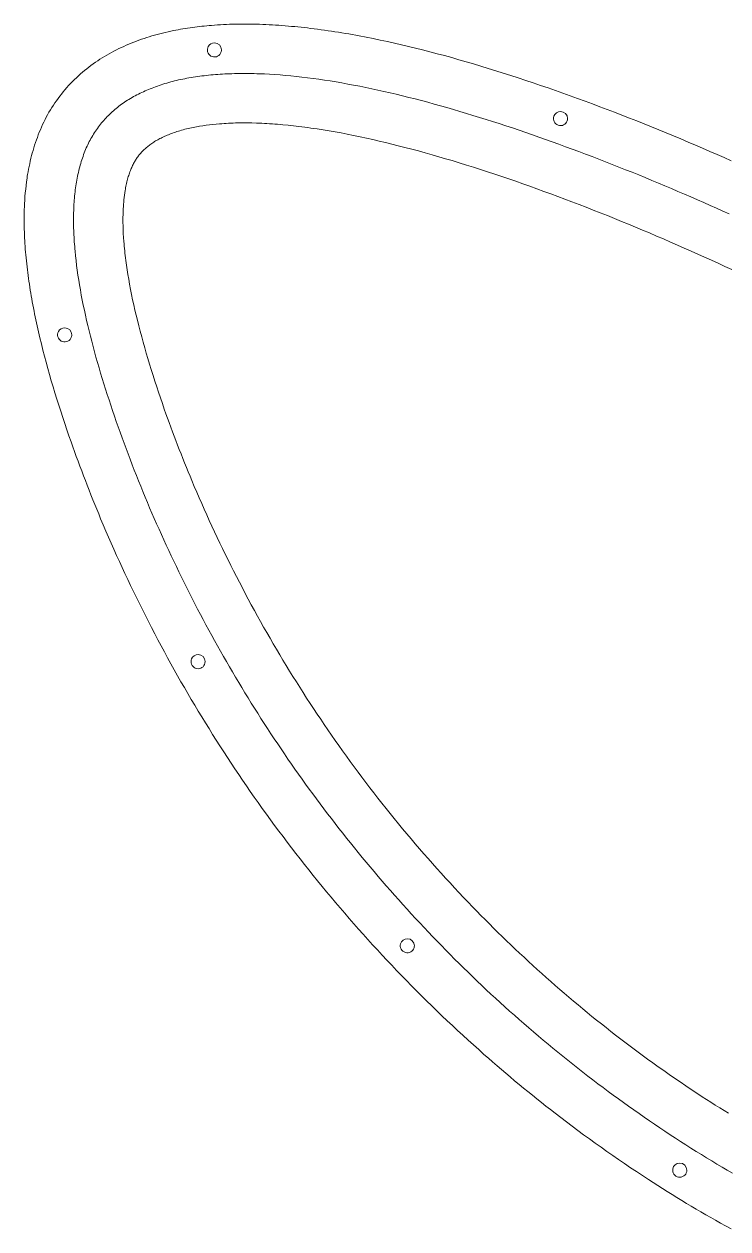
# Model space of a CAD drawing. Extents: x 860 to 1060, y 449 to 631.
# Drawn here: x 860.2 to 959.9, y 460 to 630.8 of the extents above; entities that cross this region are included whole.
import ezdxf

# ---------------------------------------------------------------- set-up
doc = ezdxf.new("R2010")
doc.units = 0
doc.header["$MEASUREMENT"] = 0
doc.layers.add('DXF_BACK_PICKGUARD', color=7, linetype='Continuous', lineweight=0)

msp = doc.modelspace()

# ---------------------------------------------------------------- linework, layer by layer
at = {"layer": 'DXF_BACK_PICKGUARD', "color": 16, "lineweight": 0}
for p, q in [((882.74, 630.08), (882.4, 630.02)), ((883.07, 630.13), (882.74, 630.08)), ((883.41, 630.18), (883.07, 630.13)), ((883.75, 630.23), (883.41, 630.18)), ((884.08, 630.28), (883.75, 630.23)), ((884.42, 630.33), (884.08, 630.28)), ((884.76, 630.37), (884.42, 630.33)), ((885.1, 630.41), (884.76, 630.37)), ((885.44, 630.45), (885.1, 630.41)), ((885.77, 630.48), (885.44, 630.45)), ((886.11, 630.52), (885.77, 630.48)), ((886.45, 630.55), (886.11, 630.52)), ((886.79, 630.57), (886.45, 630.55)), ((887.22, 630.61), (886.79, 630.57)), ((887.64, 630.64), (887.22, 630.61)), ((888.07, 630.66), (887.64, 630.64)), ((888.49, 630.68), (888.07, 630.66)), ((888.92, 630.7), (888.49, 630.68)), ((889.34, 630.72), (888.92, 630.7)), ((889.77, 630.73), (889.34, 630.72)), ((890.19, 630.74), (889.77, 630.73)), ((890.62, 630.75), (890.19, 630.74)), ((891.05, 630.75), (890.62, 630.75)), ((891.47, 630.75), (891.05, 630.75)), ((891.9, 630.75), (891.47, 630.75)), ((892.32, 630.75), (891.9, 630.75)), ((892.75, 630.74), (892.32, 630.75)), ((893.17, 630.73), (892.75, 630.74)), ((893.6, 630.72), (893.17, 630.73)), ((894.05, 630.7), (893.6, 630.72)), ((894.51, 630.68), (894.05, 630.7)), ((894.96, 630.66), (894.51, 630.68)), ((895.41, 630.63), (894.96, 630.66)), ((895.87, 630.61), (895.41, 630.63)), ((896.32, 630.58), (895.87, 630.61)), ((896.77, 630.55), (896.32, 630.58)), ((897.22, 630.51), (896.77, 630.55)), ((897.68, 630.47), (897.22, 630.51)), ((898.13, 630.43), (897.68, 630.47)), ((898.58, 630.39), (898.13, 630.43)), ((899.03, 630.35), (898.58, 630.39)), ((899.48, 630.3), (899.03, 630.35)), ((899.93, 630.25), (899.48, 630.3)), ((900.38, 630.2), (899.93, 630.25)), ((900.83, 630.15), (900.38, 630.2)), ((901.33, 630.09), (900.83, 630.15)), ((901.82, 630.02), (901.33, 630.09)), ((902.31, 629.96), (901.82, 630.02)), ((876.15, 628.34), (875.79, 628.2)), ((876.51, 628.47), (876.15, 628.34)), ((876.88, 628.6), (876.51, 628.47)), ((877.24, 628.72), (876.88, 628.6)), ((877.61, 628.84), (877.24, 628.72)), ((877.98, 628.96), (877.61, 628.84)), ((878.35, 629.07), (877.98, 628.96)), ((878.72, 629.18), (878.35, 629.07)), ((879.1, 629.28), (878.72, 629.18)), ((879.48, 629.38), (879.1, 629.28)), ((879.86, 629.48), (879.48, 629.38)), ((880.25, 629.57), (879.86, 629.48)), ((880.63, 629.66), (880.25, 629.57)), ((881.01, 629.75), (880.63, 629.66)), ((881.4, 629.83), (881.01, 629.75)), ((881.73, 629.89), (881.4, 629.83)), ((882.06, 629.96), (881.73, 629.89)), ((882.4, 630.02), (882.06, 629.96)), ((902.81, 629.89), (902.31, 629.96)), ((903.3, 629.82), (902.81, 629.89)), ((903.79, 629.75), (903.3, 629.82)), ((904.28, 629.67), (903.79, 629.75)), ((904.77, 629.59), (904.28, 629.67)), ((905.26, 629.51), (904.77, 629.59)), ((905.76, 629.43), (905.26, 629.51)), ((906.25, 629.35), (905.76, 629.43)), ((906.74, 629.26), (906.25, 629.35)), ((907.23, 629.17), (906.74, 629.26)), ((907.71, 629.08), (907.23, 629.17)), ((908.69, 628.9), (907.71, 629.08)), ((909.7, 628.7), (908.69, 628.9)), ((910.7, 628.49), (909.7, 628.7)), ((911.7, 628.28), (910.7, 628.49)), ((872.64, 626.75), (872.31, 626.56)), ((872.98, 626.93), (872.64, 626.75)), ((873.33, 627.1), (872.98, 626.93)), ((873.67, 627.27), (873.33, 627.1)), ((874.02, 627.44), (873.67, 627.27)), ((874.37, 627.6), (874.02, 627.44)), ((874.72, 627.76), (874.37, 627.6)), ((875.08, 627.91), (874.72, 627.76)), ((875.43, 628.06), (875.08, 627.91)), ((875.79, 628.2), (875.43, 628.06)), ((912.7, 628.05), (911.7, 628.28)), ((913.7, 627.82), (912.7, 628.05)), ((914.7, 627.59), (913.7, 627.82)), ((915.69, 627.35), (914.7, 627.59)), ((916.69, 627.1), (915.69, 627.35)), ((917.72, 626.83), (916.69, 627.1)), ((918.76, 626.56), (917.72, 626.83)), ((870.03, 625.12), (869.72, 624.89)), ((870.35, 625.34), (870.03, 625.12)), ((870.67, 625.55), (870.35, 625.34)), ((870.99, 625.77), (870.67, 625.55)), ((871.31, 625.97), (870.99, 625.77)), ((871.64, 626.17), (871.31, 625.97)), ((871.97, 626.37), (871.64, 626.17)), ((872.31, 626.56), (871.97, 626.37)), ((919.79, 626.28), (918.76, 626.56)), ((920.82, 626), (919.79, 626.28)), ((921.85, 625.71), (920.82, 626)), ((922.88, 625.41), (921.85, 625.71)), ((923.91, 625.11), (922.88, 625.41)), ((924.93, 624.8), (923.91, 625.11)), ((867.93, 623.42), (867.65, 623.15)), ((868.22, 623.68), (867.93, 623.42)), ((868.51, 623.93), (868.22, 623.68)), ((868.81, 624.18), (868.51, 623.93)), ((869.11, 624.42), (868.81, 624.18)), ((869.41, 624.66), (869.11, 624.42)), ((869.72, 624.89), (869.41, 624.66)), ((884.21, 623.22), (883.9, 623.17)), ((884.51, 623.27), (884.21, 623.22)), ((884.82, 623.32), (884.51, 623.27)), ((885.13, 623.36), (884.82, 623.32)), ((885.44, 623.4), (885.13, 623.36)), ((885.75, 623.44), (885.44, 623.4)), ((886.07, 623.47), (885.75, 623.44)), ((886.38, 623.51), (886.07, 623.47)), ((886.71, 623.54), (886.38, 623.51)), ((887.03, 623.57), (886.71, 623.54)), ((887.35, 623.6), (887.03, 623.57)), ((887.68, 623.62), (887.35, 623.6)), ((888.01, 623.64), (887.68, 623.62)), ((888.34, 623.66), (888.01, 623.64)), ((888.67, 623.68), (888.34, 623.66)), ((889.01, 623.7), (888.67, 623.68)), ((889.35, 623.71), (889.01, 623.7)), ((889.69, 623.72), (889.35, 623.71)), ((890.03, 623.73), (889.69, 623.72)), ((890.37, 623.74), (890.03, 623.73)), ((890.72, 623.75), (890.37, 623.74)), ((891.06, 623.75), (890.72, 623.75)), ((891.41, 623.75), (891.06, 623.75)), ((891.77, 623.75), (891.41, 623.75)), ((892.12, 623.75), (891.77, 623.75)), ((892.48, 623.74), (892.12, 623.75)), ((892.83, 623.73), (892.48, 623.74)), ((893.19, 623.72), (892.83, 623.73)), ((893.56, 623.71), (893.19, 623.72)), ((893.92, 623.7), (893.56, 623.71)), ((894.29, 623.68), (893.92, 623.7)), ((895.02, 623.65), (894.29, 623.68)), ((895.77, 623.6), (895.02, 623.65)), ((896.52, 623.54), (895.77, 623.6)), ((897.28, 623.48), (896.52, 623.54)), ((898.05, 623.41), (897.28, 623.48)), ((898.82, 623.33), (898.05, 623.41)), ((899.6, 623.24), (898.82, 623.33)), ((900.39, 623.15), (899.6, 623.24)), ((926, 624.48), (924.93, 624.8)), ((927.06, 624.15), (926, 624.48)), ((928.12, 623.82), (927.06, 624.15)), ((929.18, 623.48), (928.12, 623.82)), ((930.24, 623.13), (929.18, 623.48)), ((866.29, 621.75), (866.03, 621.45)), ((866.55, 622.04), (866.29, 621.75)), ((866.82, 622.32), (866.55, 622.04)), ((867.09, 622.61), (866.82, 622.32)), ((867.37, 622.88), (867.09, 622.61)), ((867.65, 623.15), (867.37, 622.88)), ((877.87, 621.49), (877.62, 621.39)), ((878.11, 621.59), (877.87, 621.49)), ((878.37, 621.69), (878.11, 621.59)), ((878.62, 621.79), (878.37, 621.69)), ((878.87, 621.88), (878.62, 621.79)), ((879.13, 621.97), (878.87, 621.88)), ((879.39, 622.06), (879.13, 621.97)), ((879.66, 622.15), (879.39, 622.06)), ((879.92, 622.23), (879.66, 622.15)), ((880.19, 622.32), (879.92, 622.23)), ((880.46, 622.4), (880.19, 622.32)), ((880.74, 622.47), (880.46, 622.4)), ((881.01, 622.55), (880.74, 622.47)), ((881.29, 622.62), (881.01, 622.55)), ((881.57, 622.69), (881.29, 622.62)), ((881.85, 622.76), (881.57, 622.69)), ((882.14, 622.83), (881.85, 622.76)), ((882.43, 622.89), (882.14, 622.83)), ((882.72, 622.95), (882.43, 622.89)), ((883.01, 623.01), (882.72, 622.95)), ((883.31, 623.07), (883.01, 623.01)), ((883.6, 623.12), (883.31, 623.07)), ((883.9, 623.17), (883.6, 623.12)), ((901.18, 623.05), (900.39, 623.15)), ((901.99, 622.94), (901.18, 623.05)), ((902.79, 622.82), (901.99, 622.94)), ((903.61, 622.69), (902.79, 622.82)), ((904.43, 622.56), (903.61, 622.69)), ((905.26, 622.41), (904.43, 622.56)), ((906.09, 622.26), (905.26, 622.41)), ((906.93, 622.11), (906.09, 622.26)), ((907.78, 621.94), (906.93, 622.11)), ((908.63, 621.77), (907.78, 621.94)), ((909.49, 621.59), (908.63, 621.77)), ((910.35, 621.4), (909.49, 621.59)), ((931.3, 622.78), (930.24, 623.13)), ((932.35, 622.43), (931.3, 622.78)), ((933.41, 622.07), (932.35, 622.43)), ((934.46, 621.71), (933.41, 622.07)), ((935.51, 621.34), (934.46, 621.71)), ((864.83, 619.9), (864.61, 619.58)), ((865.06, 620.22), (864.83, 619.9)), ((865.29, 620.53), (865.06, 620.22)), ((865.53, 620.84), (865.29, 620.53)), ((865.78, 621.15), (865.53, 620.84)), ((866.03, 621.45), (865.78, 621.15)), ((874.67, 619.81), (874.47, 619.67)), ((874.88, 619.95), (874.67, 619.81)), ((875.1, 620.08), (874.88, 619.95)), ((875.31, 620.21), (875.1, 620.08)), ((875.53, 620.34), (875.31, 620.21)), ((875.75, 620.47), (875.53, 620.34)), ((875.98, 620.59), (875.75, 620.47)), ((876.2, 620.71), (875.98, 620.59)), ((876.43, 620.83), (876.2, 620.71)), ((876.67, 620.95), (876.43, 620.83)), ((876.9, 621.06), (876.67, 620.95)), ((877.14, 621.17), (876.9, 621.06)), ((877.38, 621.28), (877.14, 621.17)), ((877.62, 621.39), (877.38, 621.28)), ((911.22, 621.21), (910.35, 621.4)), ((912.09, 621.01), (911.22, 621.21)), ((912.97, 620.8), (912.09, 621.01)), ((913.85, 620.59), (912.97, 620.8)), ((914.74, 620.37), (913.85, 620.59)), ((915.63, 620.14), (914.74, 620.37)), ((916.53, 619.91), (915.63, 620.14)), ((917.43, 619.67), (916.53, 619.91)), ((936.56, 620.97), (935.51, 621.34)), ((937.61, 620.59), (936.56, 620.97)), ((938.65, 620.21), (937.61, 620.59)), ((939.7, 619.83), (938.65, 620.21)), ((940.74, 619.44), (939.7, 619.83)), ((863.77, 618.25), (863.58, 617.91)), ((863.97, 618.59), (863.77, 618.25)), ((864.18, 618.92), (863.97, 618.59)), ((864.39, 619.25), (864.18, 618.92)), ((864.61, 619.58), (864.39, 619.25)), ((872.55, 618.15), (872.37, 617.98)), ((872.72, 618.31), (872.55, 618.15)), ((872.91, 618.48), (872.72, 618.31)), ((873.09, 618.63), (872.91, 618.48)), ((873.28, 618.79), (873.09, 618.63)), ((873.47, 618.94), (873.28, 618.79)), ((873.66, 619.1), (873.47, 618.94)), ((873.86, 619.24), (873.66, 619.1)), ((874.06, 619.39), (873.86, 619.24)), ((874.26, 619.53), (874.06, 619.39)), ((874.47, 619.67), (874.26, 619.53)), ((918.33, 619.42), (917.43, 619.67)), ((919.24, 619.17), (918.33, 619.42)), ((920.15, 618.91), (919.24, 619.17)), ((921.07, 618.65), (920.15, 618.91)), ((921.99, 618.38), (921.07, 618.65)), ((922.91, 618.1), (921.99, 618.38)), ((923.83, 617.82), (922.91, 618.1)), ((941.78, 619.05), (940.74, 619.44)), ((942.83, 618.66), (941.78, 619.05)), ((943.88, 618.25), (942.83, 618.66)), ((944.93, 617.85), (943.88, 618.25)), ((862.87, 616.51), (862.71, 616.15)), ((863.04, 616.86), (862.87, 616.51)), ((863.21, 617.21), (863.04, 616.86)), ((863.39, 617.56), (863.21, 617.21)), ((863.58, 617.91), (863.39, 617.56)), ((870.92, 616.37), (870.77, 616.18)), ((871.07, 616.56), (870.92, 616.37)), ((871.22, 616.75), (871.07, 616.56)), ((871.38, 616.93), (871.22, 616.75)), ((871.53, 617.11), (871.38, 616.93)), ((871.69, 617.29), (871.53, 617.11)), ((871.86, 617.47), (871.69, 617.29)), ((872.03, 617.64), (871.86, 617.47)), ((872.2, 617.81), (872.03, 617.64)), ((872.37, 617.98), (872.2, 617.81)), ((886.04, 616.42), (885.58, 616.35)), ((886.51, 616.48), (886.04, 616.42)), ((886.98, 616.53), (886.51, 616.48)), ((887.44, 616.58), (886.98, 616.53)), ((887.91, 616.62), (887.44, 616.58)), ((888.24, 616.64), (887.91, 616.62)), ((888.57, 616.66), (888.24, 616.64)), ((888.89, 616.68), (888.57, 616.66)), ((889.22, 616.7), (888.89, 616.68)), ((889.55, 616.71), (889.22, 616.7)), ((889.87, 616.73), (889.55, 616.71)), ((890.2, 616.74), (889.87, 616.73)), ((890.53, 616.74), (890.2, 616.74)), ((890.86, 616.75), (890.53, 616.74)), ((891.18, 616.75), (890.86, 616.75)), ((891.51, 616.75), (891.18, 616.75)), ((891.84, 616.75), (891.51, 616.75)), ((892.17, 616.75), (891.84, 616.75)), ((892.49, 616.74), (892.17, 616.75)), ((893.15, 616.72), (892.49, 616.74)), ((893.53, 616.71), (893.15, 616.72)), ((893.9, 616.69), (893.53, 616.71)), ((894.28, 616.68), (893.9, 616.69)), ((894.65, 616.65), (894.28, 616.68)), ((895.03, 616.63), (894.65, 616.65)), ((895.41, 616.61), (895.03, 616.63)), ((895.78, 616.58), (895.41, 616.61)), ((896.16, 616.55), (895.78, 616.58)), ((896.53, 616.52), (896.16, 616.55)), ((896.91, 616.49), (896.53, 616.52)), ((897.66, 616.41), (896.91, 616.49)), ((898.41, 616.33), (897.66, 616.41)), ((924.76, 617.53), (923.83, 617.82)), ((925.69, 617.24), (924.76, 617.53)), ((926.62, 616.95), (925.69, 617.24)), ((927.55, 616.65), (926.62, 616.95)), ((928.48, 616.34), (927.55, 616.65)), ((945.98, 617.44), (944.93, 617.85)), ((947.02, 617.03), (945.98, 617.44)), ((948.06, 616.61), (947.02, 617.03)), ((949.11, 616.19), (948.06, 616.61)), ((862.12, 614.7), (861.98, 614.34)), ((862.25, 615.07), (862.12, 614.7)), ((862.4, 615.43), (862.25, 615.07)), ((862.55, 615.79), (862.4, 615.43)), ((862.71, 616.15), (862.55, 615.79)), ((869.84, 614.75), (869.72, 614.54)), ((869.96, 614.96), (869.84, 614.75)), ((870.09, 615.17), (869.96, 614.96)), ((870.22, 615.38), (870.09, 615.17)), ((870.35, 615.58), (870.22, 615.38)), ((870.49, 615.78), (870.35, 615.58)), ((870.63, 615.98), (870.49, 615.78)), ((870.77, 616.18), (870.63, 615.98)), ((879.82, 614.7), (879.65, 614.61)), ((879.99, 614.78), (879.82, 614.7)), ((880.16, 614.86), (879.99, 614.78)), ((880.33, 614.93), (880.16, 614.86)), ((880.51, 615.01), (880.33, 614.93)), ((880.68, 615.08), (880.51, 615.01)), ((880.88, 615.16), (880.68, 615.08)), ((881.08, 615.24), (880.88, 615.16)), ((881.28, 615.31), (881.08, 615.24)), ((881.49, 615.38), (881.28, 615.31)), ((881.69, 615.45), (881.49, 615.38)), ((881.9, 615.52), (881.69, 615.45)), ((882.1, 615.58), (881.9, 615.52)), ((882.31, 615.64), (882.1, 615.58)), ((882.54, 615.71), (882.31, 615.64)), ((882.77, 615.77), (882.54, 615.71)), ((883.01, 615.84), (882.77, 615.77)), ((883.24, 615.89), (883.01, 615.84)), ((883.48, 615.95), (883.24, 615.89)), ((883.71, 616.01), (883.48, 615.95)), ((883.95, 616.06), (883.71, 616.01)), ((884.19, 616.11), (883.95, 616.06)), ((884.42, 616.15), (884.19, 616.11)), ((884.65, 616.2), (884.42, 616.15)), ((884.88, 616.24), (884.65, 616.2)), ((885.11, 616.28), (884.88, 616.24)), ((885.58, 616.35), (885.11, 616.28)), ((899.16, 616.25), (898.41, 616.33)), ((899.59, 616.19), (899.16, 616.25)), ((900.02, 616.14), (899.59, 616.19)), ((900.45, 616.08), (900.02, 616.14)), ((900.88, 616.02), (900.45, 616.08)), ((901.31, 615.96), (900.88, 616.02)), ((901.74, 615.9), (901.31, 615.96)), ((902.6, 615.76), (901.74, 615.9)), ((903.45, 615.62), (902.6, 615.76)), ((904.31, 615.47), (903.45, 615.62)), ((905.16, 615.32), (904.31, 615.47)), ((906.02, 615.15), (905.16, 615.32)), ((906.92, 614.97), (906.02, 615.15)), ((907.83, 614.79), (906.92, 614.97)), ((908.74, 614.59), (907.83, 614.79)), ((929.42, 616.03), (928.48, 616.34)), ((930.36, 615.71), (929.42, 616.03)), ((931.3, 615.39), (930.36, 615.71)), ((932.24, 615.07), (931.3, 615.39)), ((933.18, 614.74), (932.24, 615.07)), ((934.12, 614.41), (933.18, 614.74)), ((950.15, 615.77), (949.11, 616.19)), ((951.19, 615.34), (950.15, 615.77)), ((952.22, 614.91), (951.19, 615.34)), ((953.26, 614.48), (952.22, 614.91)), ((861.62, 613.23), (861.51, 612.85)), ((861.74, 613.6), (861.62, 613.23)), ((861.86, 613.97), (861.74, 613.6)), ((861.98, 614.34), (861.86, 613.97)), ((868.95, 612.97), (868.86, 612.73)), ((869.05, 613.2), (868.95, 612.97)), ((869.16, 613.43), (869.05, 613.2)), ((869.26, 613.66), (869.16, 613.43)), ((869.37, 613.88), (869.26, 613.66)), ((869.48, 614.1), (869.37, 613.88)), ((869.6, 614.32), (869.48, 614.1)), ((869.72, 614.54), (869.6, 614.32)), ((877.27, 612.98), (877.17, 612.89)), ((877.38, 613.08), (877.27, 612.98)), ((877.49, 613.18), (877.38, 613.08)), ((877.6, 613.28), (877.49, 613.18)), ((877.71, 613.37), (877.6, 613.28)), ((877.83, 613.47), (877.71, 613.37)), ((877.95, 613.56), (877.83, 613.47)), ((878.06, 613.65), (877.95, 613.56)), ((878.18, 613.74), (878.06, 613.65)), ((878.32, 613.83), (878.18, 613.74)), ((878.46, 613.92), (878.32, 613.83)), ((878.6, 614.01), (878.46, 613.92)), ((878.74, 614.1), (878.6, 614.01)), ((878.88, 614.19), (878.74, 614.1)), ((879.02, 614.27), (878.88, 614.19)), ((879.17, 614.36), (879.02, 614.27)), ((879.31, 614.44), (879.17, 614.36)), ((879.48, 614.53), (879.31, 614.44)), ((879.65, 614.61), (879.48, 614.53)), ((909.64, 614.39), (908.74, 614.59)), ((910.54, 614.18), (909.64, 614.39)), ((911.44, 613.97), (910.54, 614.18)), ((912.34, 613.75), (911.44, 613.97)), ((913.24, 613.52), (912.34, 613.75)), ((914.2, 613.28), (913.24, 613.52)), ((915.16, 613.02), (914.2, 613.28)), ((916.12, 612.77), (915.16, 613.02)), ((935.07, 614.07), (934.12, 614.41)), ((936.01, 613.73), (935.07, 614.07)), ((936.95, 613.38), (936.01, 613.73)), ((937.9, 613.03), (936.95, 613.38)), ((938.84, 612.68), (937.9, 613.03)), ((954.3, 614.04), (953.26, 614.48)), ((955.33, 613.61), (954.3, 614.04)), ((956.36, 613.16), (955.33, 613.61)), ((957.39, 612.72), (956.36, 613.16)), ((861.12, 611.35), (861.04, 610.97)), ((861.21, 611.73), (861.12, 611.35)), ((861.31, 612.11), (861.21, 611.73)), ((861.4, 612.48), (861.31, 612.11)), ((861.51, 612.85), (861.4, 612.48)), ((868.34, 611.27), (868.27, 611.02)), ((868.42, 611.52), (868.34, 611.27)), ((868.5, 611.77), (868.42, 611.52)), ((868.59, 612.01), (868.5, 611.77)), ((868.67, 612.25), (868.59, 612.01)), ((868.76, 612.49), (868.67, 612.25)), ((868.86, 612.73), (868.76, 612.49)), ((875.9, 611.25), (875.82, 611.12)), ((875.97, 611.37), (875.9, 611.25)), ((876.04, 611.49), (875.97, 611.37)), ((876.12, 611.61), (876.04, 611.49)), ((876.19, 611.72), (876.12, 611.61)), ((876.27, 611.84), (876.19, 611.72)), ((876.35, 611.95), (876.27, 611.84)), ((876.43, 612.06), (876.35, 611.95)), ((876.52, 612.17), (876.43, 612.06)), ((876.6, 612.27), (876.52, 612.17)), ((876.69, 612.38), (876.6, 612.27)), ((876.78, 612.48), (876.69, 612.38)), ((876.88, 612.59), (876.78, 612.48)), ((876.97, 612.69), (876.88, 612.59)), ((877.07, 612.79), (876.97, 612.69)), ((877.17, 612.89), (877.07, 612.79)), ((917.07, 612.5), (916.12, 612.77)), ((918.03, 612.23), (917.07, 612.5)), ((918.98, 611.96), (918.03, 612.23)), ((919.93, 611.68), (918.98, 611.96)), ((920.88, 611.4), (919.93, 611.68)), ((921.89, 611.09), (920.88, 611.4)), ((939.79, 612.33), (938.84, 612.68)), ((940.73, 611.97), (939.79, 612.33)), ((941.67, 611.6), (940.73, 611.97)), ((942.61, 611.24), (941.67, 611.6)), ((958.42, 612.27), (957.39, 612.72)), ((959.42, 611.83), (958.42, 612.27)), ((960.42, 611.39), (959.42, 611.83)), ((860.81, 609.83), (860.75, 609.45)), ((860.88, 610.21), (860.81, 609.83)), ((860.96, 610.59), (860.88, 610.21)), ((861.04, 610.97), (860.96, 610.59)), ((867.93, 609.72), (867.87, 609.46)), ((867.99, 609.99), (867.93, 609.72)), ((868.06, 610.25), (867.99, 609.99)), ((868.12, 610.51), (868.06, 610.25)), ((868.19, 610.76), (868.12, 610.51)), ((868.27, 611.02), (868.19, 610.76)), ((875.18, 609.65), (875.12, 609.48)), ((875.24, 609.82), (875.18, 609.65)), ((875.3, 609.99), (875.24, 609.82)), ((875.37, 610.15), (875.3, 609.99)), ((875.43, 610.3), (875.37, 610.15)), ((875.49, 610.44), (875.43, 610.3)), ((875.55, 610.57), (875.49, 610.44)), ((875.61, 610.71), (875.55, 610.57)), ((875.68, 610.85), (875.61, 610.71)), ((875.75, 610.99), (875.68, 610.85)), ((875.82, 611.12), (875.75, 610.99)), ((922.9, 610.78), (921.89, 611.09)), ((923.9, 610.46), (922.9, 610.78)), ((924.91, 610.14), (923.9, 610.46)), ((925.91, 609.82), (924.91, 610.14)), ((926.91, 609.48), (925.91, 609.82)), ((943.55, 610.87), (942.61, 611.24)), ((944.49, 610.5), (943.55, 610.87)), ((945.43, 610.12), (944.49, 610.5)), ((946.37, 609.75), (945.43, 610.12)), ((947.31, 609.37), (946.37, 609.75)), ((860.52, 607.89), (860.47, 607.37)), ((860.59, 608.41), (860.52, 607.89)), ((860.66, 608.93), (860.59, 608.41)), ((860.7, 609.19), (860.66, 608.93)), ((860.75, 609.45), (860.7, 609.19)), ((867.62, 608.1), (867.58, 607.82)), ((867.66, 608.37), (867.62, 608.1)), ((867.71, 608.65), (867.66, 608.37)), ((867.76, 608.92), (867.71, 608.65)), ((867.82, 609.19), (867.76, 608.92)), ((867.87, 609.46), (867.82, 609.19)), ((874.71, 607.98), (874.67, 607.78)), ((874.76, 608.18), (874.71, 607.98)), ((874.81, 608.39), (874.76, 608.18)), ((874.86, 608.59), (874.81, 608.39)), ((874.91, 608.79), (874.86, 608.59)), ((874.96, 608.97), (874.91, 608.79)), ((875.01, 609.14), (874.96, 608.97)), ((875.06, 609.31), (875.01, 609.14)), ((875.12, 609.48), (875.06, 609.31)), ((927.91, 609.15), (926.91, 609.48)), ((928.91, 608.81), (927.91, 609.15)), ((929.91, 608.47), (928.91, 608.81)), ((930.9, 608.12), (929.91, 608.47)), ((931.9, 607.77), (930.9, 608.12)), ((948.24, 608.99), (947.31, 609.37)), ((949.17, 608.6), (948.24, 608.99)), ((950.1, 608.21), (949.17, 608.6)), ((951.03, 607.83), (950.1, 608.21)), ((951.95, 607.44), (951.03, 607.83)), ((860.37, 606.32), (860.33, 605.8)), ((860.41, 606.85), (860.37, 606.32)), ((860.47, 607.37), (860.41, 606.85)), ((867.4, 606.39), (867.38, 606.1)), ((867.43, 606.68), (867.4, 606.39)), ((867.46, 606.97), (867.43, 606.68)), ((867.5, 607.25), (867.46, 606.97)), ((867.54, 607.54), (867.5, 607.25)), ((867.58, 607.82), (867.54, 607.54)), ((874.42, 606.19), (874.39, 605.86)), ((874.46, 606.51), (874.42, 606.19)), ((874.51, 606.84), (874.46, 606.51)), ((874.56, 607.16), (874.51, 606.84)), ((874.59, 607.37), (874.56, 607.16)), ((874.63, 607.57), (874.59, 607.37)), ((874.67, 607.78), (874.63, 607.57)), ((932.89, 607.41), (931.9, 607.77)), ((933.88, 607.05), (932.89, 607.41)), ((934.87, 606.69), (933.88, 607.05)), ((935.86, 606.32), (934.87, 606.69)), ((936.84, 605.95), (935.86, 606.32)), ((952.87, 607.04), (951.95, 607.44)), ((953.79, 606.65), (952.87, 607.04)), ((954.71, 606.25), (953.79, 606.65)), ((955.62, 605.86), (954.71, 606.25)), ((860.27, 604.47), (860.26, 604.07)), ((860.28, 604.87), (860.27, 604.47)), ((860.3, 605.27), (860.28, 604.87)), ((860.33, 605.8), (860.3, 605.27)), ((867.28, 604.62), (867.27, 604.32)), ((867.3, 604.92), (867.28, 604.62)), ((867.31, 605.22), (867.3, 604.92)), ((867.33, 605.51), (867.31, 605.22)), ((867.35, 605.81), (867.33, 605.51)), ((867.38, 606.1), (867.35, 605.81)), ((874.29, 604.56), (874.28, 604.27)), ((874.31, 604.89), (874.29, 604.56)), ((874.33, 605.21), (874.31, 604.89)), ((874.36, 605.54), (874.33, 605.21)), ((874.39, 605.86), (874.36, 605.54)), ((937.85, 605.57), (936.84, 605.95)), ((938.86, 605.19), (937.85, 605.57)), ((939.86, 604.8), (938.86, 605.19)), ((940.87, 604.4), (939.86, 604.8)), ((956.53, 605.46), (955.62, 605.86)), ((957.43, 605.06), (956.53, 605.46)), ((958.33, 604.65), (957.43, 605.06)), ((959.23, 604.25), (958.33, 604.65)), ((860.26, 604.07), (860.25, 603.67)), ((860.25, 603.67), (860.25, 603.27)), ((860.25, 603.27), (860.25, 602.87)), ((860.25, 602.87), (860.25, 602.47)), ((867.26, 604.01), (867.25, 603.7)), ((867.25, 603.7), (867.25, 603.4)), ((867.25, 603.4), (867.25, 603.09)), ((867.25, 603.09), (867.25, 602.78)), ((867.25, 602.78), (867.25, 602.46)), ((867.27, 604.32), (867.26, 604.01)), ((874.26, 603.7), (874.25, 603.41)), ((874.25, 603.41), (874.25, 603.12)), ((874.25, 603.12), (874.25, 602.83)), ((874.25, 602.83), (874.25, 602.54)), ((874.27, 603.98), (874.26, 603.7)), ((874.28, 604.27), (874.27, 603.98)), ((941.87, 604.01), (940.87, 604.4)), ((942.87, 603.61), (941.87, 604.01)), ((943.87, 603.21), (942.87, 603.61)), ((944.87, 602.8), (943.87, 603.21)), ((945.87, 602.39), (944.87, 602.8)), ((960.12, 603.85), (959.23, 604.25)), ((860.25, 602.47), (860.25, 602.07)), ((860.25, 602.07), (860.26, 601.67)), ((860.26, 601.67), (860.28, 601.26)), ((860.28, 601.26), (860.29, 600.86)), ((867.25, 602.46), (867.26, 602.15)), ((867.26, 602.15), (867.26, 601.83)), ((867.26, 601.83), (867.27, 601.51)), ((867.27, 601.51), (867.29, 601.19)), ((867.29, 601.19), (867.3, 600.87)), ((874.25, 602.54), (874.26, 602.25)), ((874.26, 602.25), (874.27, 601.96)), ((874.27, 601.96), (874.27, 601.68)), ((874.27, 601.68), (874.29, 601.39)), ((874.29, 601.39), (874.3, 601.1)), ((874.3, 601.1), (874.33, 600.52)), ((946.86, 601.98), (945.87, 602.39)), ((947.86, 601.56), (946.86, 601.98)), ((948.85, 601.15), (947.86, 601.56)), ((949.84, 600.72), (948.85, 601.15)), ((860.29, 600.86), (860.31, 600.46)), ((860.31, 600.46), (860.33, 600.06)), ((860.33, 600.06), (860.36, 599.66)), ((860.36, 599.66), (860.38, 599.26)), ((867.3, 600.87), (867.32, 600.55)), ((867.32, 600.55), (867.34, 600.22)), ((867.34, 600.22), (867.36, 599.9)), ((867.36, 599.9), (867.38, 599.57)), ((867.38, 599.57), (867.41, 599.24)), ((874.33, 600.52), (874.37, 599.95)), ((874.37, 599.95), (874.4, 599.61)), ((874.4, 599.61), (874.43, 599.28)), ((950.83, 600.3), (949.84, 600.72)), ((951.82, 599.87), (950.83, 600.3)), ((952.81, 599.44), (951.82, 599.87)), ((953.77, 599.02), (952.81, 599.44)), ((860.38, 599.26), (860.41, 598.86)), ((860.41, 598.86), (860.45, 598.44)), ((860.45, 598.44), (860.48, 598.03)), ((860.48, 598.03), (860.52, 597.61)), ((860.52, 597.61), (860.57, 597.2)), ((867.41, 599.24), (867.43, 598.91)), ((867.43, 598.91), (867.46, 598.58)), ((867.46, 598.58), (867.53, 597.91)), ((867.53, 597.91), (867.61, 597.23)), ((874.43, 599.28), (874.46, 598.94)), ((874.46, 598.94), (874.5, 598.61)), ((874.5, 598.61), (874.53, 598.27)), ((874.53, 598.27), (874.57, 597.94)), ((874.57, 597.94), (874.61, 597.61)), ((874.61, 597.61), (874.65, 597.27)), ((954.74, 598.59), (953.77, 599.02)), ((955.7, 598.16), (954.74, 598.59)), ((956.65, 597.73), (955.7, 598.16)), ((957.61, 597.3), (956.65, 597.73)), ((860.57, 597.2), (860.61, 596.78)), ((860.61, 596.78), (860.66, 596.37)), ((860.66, 596.37), (860.71, 595.95)), ((860.71, 595.95), (860.76, 595.54)), ((867.61, 597.23), (867.69, 596.55)), ((867.69, 596.55), (867.78, 595.87)), ((874.65, 597.27), (874.74, 596.61)), ((874.74, 596.61), (874.84, 595.94)), ((874.84, 595.94), (874.95, 595.28)), ((958.57, 596.86), (957.61, 597.3)), ((959.52, 596.42), (958.57, 596.86)), ((960.48, 595.98), (959.52, 596.42)), ((860.76, 595.54), (860.81, 595.12)), ((860.81, 595.12), (860.87, 594.71)), ((860.87, 594.71), (860.93, 594.3)), ((860.93, 594.3), (860.99, 593.88)), ((867.78, 595.87), (867.88, 595.17)), ((867.88, 595.17), (867.98, 594.48)), ((867.98, 594.48), (868.1, 593.78)), ((874.95, 595.28), (875.06, 594.62)), ((875.06, 594.62), (875.19, 593.88)), ((860.99, 593.88), (861.06, 593.47)), ((861.06, 593.47), (861.12, 593.06)), ((861.12, 593.06), (861.19, 592.64)), ((861.19, 592.64), (861.26, 592.23)), ((868.1, 593.78), (868.22, 593.07)), ((868.22, 593.07), (868.35, 592.36)), ((875.19, 593.88), (875.33, 593.15)), ((875.33, 593.15), (875.47, 592.42)), ((861.26, 592.23), (861.34, 591.8)), ((861.34, 591.8), (861.41, 591.38)), ((861.41, 591.38), (861.49, 590.95)), ((861.49, 590.95), (861.58, 590.52)), ((868.35, 592.36), (868.49, 591.65)), ((868.49, 591.65), (868.63, 590.93)), ((868.63, 590.93), (868.78, 590.21)), ((875.47, 592.42), (875.62, 591.69)), ((875.62, 591.69), (875.78, 590.96)), ((875.78, 590.96), (875.95, 590.23)), ((861.58, 590.52), (861.66, 590.09)), ((861.66, 590.09), (861.74, 589.67)), ((861.74, 589.67), (861.92, 588.82)), ((868.78, 590.21), (868.94, 589.48)), ((868.94, 589.48), (869.1, 588.75)), ((875.95, 590.23), (876.12, 589.5)), ((876.12, 589.5), (876.29, 588.78)), ((861.92, 588.82), (862.11, 587.97)), ((862.11, 587.97), (862.3, 587.12)), ((869.1, 588.75), (869.27, 588.02)), ((869.27, 588.02), (869.45, 587.28)), ((876.29, 588.78), (876.49, 588)), ((876.49, 588), (876.69, 587.22)), ((862.3, 587.12), (862.49, 586.27)), ((862.49, 586.27), (862.7, 585.42)), ((869.45, 587.28), (869.64, 586.55)), ((869.64, 586.55), (869.82, 585.8)), ((869.82, 585.8), (870.02, 585.06)), ((876.69, 587.22), (876.9, 586.44)), ((876.9, 586.44), (877.11, 585.67)), ((877.11, 585.67), (877.33, 584.89)), ((862.7, 585.42), (862.92, 584.55)), ((862.92, 584.55), (863.14, 583.68)), ((870.02, 585.06), (870.22, 584.31)), ((870.22, 584.31), (870.43, 583.56)), ((877.33, 584.89), (877.55, 584.12)), ((877.55, 584.12), (877.78, 583.35)), ((863.14, 583.68), (863.37, 582.82)), ((863.37, 582.82), (863.61, 581.95)), ((870.43, 583.56), (870.64, 582.81)), ((870.64, 582.81), (870.86, 582.05)), ((877.78, 583.35), (878.01, 582.58)), ((878.01, 582.58), (878.26, 581.78)), ((863.61, 581.95), (863.85, 581.08)), ((863.85, 581.08), (864.1, 580.22)), ((870.86, 582.05), (871.08, 581.3)), ((871.08, 581.3), (871.31, 580.54)), ((871.31, 580.54), (871.55, 579.78)), ((878.26, 581.78), (878.51, 580.97)), ((878.51, 580.97), (878.77, 580.17)), ((864.1, 580.22), (864.36, 579.36)), ((864.36, 579.36), (864.62, 578.5)), ((871.55, 579.78), (871.78, 579.02)), ((871.78, 579.02), (872.03, 578.26)), ((878.77, 580.17), (879.03, 579.37)), ((879.03, 579.37), (879.29, 578.57)), ((864.62, 578.5), (864.89, 577.62)), ((864.89, 577.62), (865.16, 576.75)), ((872.03, 578.26), (872.28, 577.5)), ((872.28, 577.5), (872.53, 576.73)), ((879.29, 578.57), (879.56, 577.78)), ((879.56, 577.78), (879.84, 576.98)), ((865.16, 576.75), (865.44, 575.88)), ((865.44, 575.88), (865.72, 575.01)), ((872.53, 576.73), (872.78, 575.97)), ((872.78, 575.97), (873.04, 575.2)), ((879.84, 576.98), (880.11, 576.18)), ((880.11, 576.18), (880.34, 575.54)), ((880.34, 575.54), (880.57, 574.91)), ((865.72, 575.01), (866.01, 574.14)), ((866.01, 574.14), (866.31, 573.27)), ((873.04, 575.2), (873.31, 574.44)), ((873.31, 574.44), (873.58, 573.67)), ((880.57, 574.91), (880.8, 574.27)), ((880.8, 574.27), (881.03, 573.63)), ((866.31, 573.27), (866.6, 572.4)), ((866.6, 572.4), (866.91, 571.54)), ((873.58, 573.67), (873.85, 572.9)), ((873.85, 572.9), (874.13, 572.14)), ((874.13, 572.14), (874.4, 571.37)), ((881.03, 573.63), (881.27, 572.99)), ((881.27, 572.99), (881.51, 572.36)), ((881.51, 572.36), (881.75, 571.72)), ((866.91, 571.54), (867.15, 570.85)), ((867.15, 570.85), (867.4, 570.16)), ((874.4, 571.37), (874.69, 570.61)), ((874.69, 570.61), (874.97, 569.84)), ((881.75, 571.72), (881.99, 571.09)), ((881.99, 571.09), (882.23, 570.46)), ((882.23, 570.46), (882.48, 569.83)), ((867.4, 570.16), (867.64, 569.48)), ((867.64, 569.48), (867.89, 568.79)), ((867.89, 568.79), (868.15, 568.11)), ((874.97, 569.84), (875.26, 569.08)), ((875.26, 569.08), (875.56, 568.31)), ((882.48, 569.83), (882.73, 569.19)), ((882.73, 569.19), (882.98, 568.56)), ((882.98, 568.56), (883.24, 567.93)), ((868.15, 568.11), (868.4, 567.43)), ((868.4, 567.43), (868.66, 566.75)), ((875.56, 568.31), (875.85, 567.55)), ((875.85, 567.55), (876.16, 566.79)), ((883.24, 567.93), (883.49, 567.31)), ((883.49, 567.31), (883.75, 566.68)), ((868.66, 566.75), (868.92, 566.07)), ((868.92, 566.07), (869.18, 565.39)), ((869.18, 565.39), (869.45, 564.71)), ((876.16, 566.79), (876.46, 566.02)), ((876.46, 566.02), (876.77, 565.26)), ((876.77, 565.26), (877.08, 564.5)), ((883.75, 566.68), (884.01, 566.05)), ((884.01, 566.05), (884.35, 565.24)), ((884.35, 565.24), (884.7, 564.43)), ((869.45, 564.71), (869.72, 564.03)), ((869.72, 564.03), (869.99, 563.35)), ((877.08, 564.5), (877.39, 563.73)), ((877.39, 563.73), (877.71, 562.97)), ((884.7, 564.43), (885.05, 563.62)), ((885.05, 563.62), (885.4, 562.82)), ((869.99, 563.35), (870.26, 562.68)), ((870.26, 562.68), (870.54, 562)), ((870.54, 562), (870.81, 561.33)), ((877.71, 562.97), (878.03, 562.21)), ((878.03, 562.21), (878.36, 561.45)), ((885.4, 562.82), (885.76, 562.01)), ((885.76, 562.01), (886.12, 561.21)), ((870.81, 561.33), (871.09, 560.65)), ((871.09, 560.65), (871.46, 559.78)), ((878.36, 561.45), (878.69, 560.69)), ((878.69, 560.69), (879.02, 559.93)), ((886.12, 561.21), (886.48, 560.4)), ((886.48, 560.4), (886.85, 559.6)), ((871.46, 559.78), (871.83, 558.91)), ((871.83, 558.91), (872.2, 558.05)), ((879.02, 559.93), (879.36, 559.17)), ((879.36, 559.17), (879.7, 558.41)), ((879.7, 558.41), (880.04, 557.65)), ((886.85, 559.6), (887.22, 558.81)), ((887.22, 558.81), (887.59, 558.01)), ((872.2, 558.05), (872.58, 557.18)), ((872.58, 557.18), (872.96, 556.32)), ((880.04, 557.65), (880.39, 556.89)), ((880.39, 556.89), (880.74, 556.14)), ((887.59, 558.01), (887.97, 557.21)), ((887.97, 557.21), (888.35, 556.42)), ((872.96, 556.32), (873.35, 555.46)), ((873.35, 555.46), (873.74, 554.6)), ((880.74, 556.14), (881.09, 555.38)), ((881.09, 555.38), (881.45, 554.62)), ((888.35, 556.42), (888.74, 555.63)), ((888.74, 555.63), (889.13, 554.84)), ((873.74, 554.6), (874.13, 553.74)), ((874.13, 553.74), (874.53, 552.88)), ((881.45, 554.62), (881.81, 553.87)), ((881.81, 553.87), (882.17, 553.11)), ((889.13, 554.84), (889.52, 554.05)), ((889.52, 554.05), (889.91, 553.26)), ((889.91, 553.26), (890.32, 552.46)), ((874.53, 552.88), (874.93, 552.03)), ((874.93, 552.03), (875.34, 551.17)), ((882.17, 553.11), (882.54, 552.36)), ((882.54, 552.36), (882.91, 551.61)), ((882.91, 551.61), (883.29, 550.85)), ((890.32, 552.46), (890.74, 551.65)), ((890.74, 551.65), (891.16, 550.85)), ((875.34, 551.17), (875.75, 550.32)), ((875.75, 550.32), (876.16, 549.47)), ((883.29, 550.85), (883.67, 550.1)), ((883.67, 550.1), (884.05, 549.35)), ((891.16, 550.85), (891.58, 550.05)), ((891.58, 550.05), (892, 549.26)), ((876.16, 549.47), (876.58, 548.63)), ((876.58, 548.63), (877, 547.78)), ((884.05, 549.35), (884.44, 548.6)), ((884.44, 548.6), (884.82, 547.85)), ((892, 549.26), (892.43, 548.46)), ((892.43, 548.46), (892.86, 547.67)), ((877, 547.78), (877.42, 546.94)), ((877.42, 546.94), (877.86, 546.08)), ((884.82, 547.85), (885.22, 547.1)), ((885.22, 547.1), (885.61, 546.36)), ((892.86, 547.67), (893.3, 546.87)), ((893.3, 546.87), (893.74, 546.09)), ((877.86, 546.08), (878.3, 545.22)), ((878.3, 545.22), (878.75, 544.36)), ((885.61, 546.36), (886.01, 545.61)), ((886.01, 545.61), (886.42, 544.86)), ((886.42, 544.86), (886.82, 544.12)), ((893.74, 546.09), (894.18, 545.3)), ((894.18, 545.3), (894.63, 544.51)), ((878.75, 544.36), (879.2, 543.5)), ((879.2, 543.5), (879.66, 542.65)), ((886.82, 544.12), (887.23, 543.38)), ((887.23, 543.38), (887.65, 542.63)), ((894.63, 544.51), (895.08, 543.73)), ((895.08, 543.73), (895.53, 542.95)), ((895.53, 542.95), (895.99, 542.17)), ((879.66, 542.65), (880.12, 541.79)), ((880.12, 541.79), (880.58, 540.94)), ((887.65, 542.63), (888.06, 541.89)), ((888.06, 541.89), (888.48, 541.15)), ((895.99, 542.17), (896.45, 541.39)), ((896.45, 541.39), (896.91, 540.61)), ((880.58, 540.94), (881.05, 540.09)), ((881.05, 540.09), (881.52, 539.25)), ((888.48, 541.15), (888.91, 540.41)), ((888.91, 540.41), (889.34, 539.68)), ((889.34, 539.68), (889.77, 538.94)), ((896.91, 540.61), (897.38, 539.84)), ((897.38, 539.84), (897.85, 539.07)), ((881.52, 539.25), (881.99, 538.4)), ((881.99, 538.4), (882.47, 537.56)), ((889.77, 538.94), (890.2, 538.2)), ((890.2, 538.2), (890.64, 537.47)), ((897.85, 539.07), (898.33, 538.3)), ((898.33, 538.3), (898.81, 537.54)), ((882.47, 537.56), (882.95, 536.72)), ((882.95, 536.72), (883.44, 535.89)), ((890.64, 537.47), (891.08, 536.73)), ((891.08, 536.73), (891.53, 536)), ((898.81, 537.54), (899.29, 536.77)), ((899.29, 536.77), (899.78, 536.01)), ((883.44, 535.89), (883.93, 535.05)), ((883.93, 535.05), (884.43, 534.22)), ((891.53, 536), (891.97, 535.27)), ((891.97, 535.27), (892.43, 534.54)), ((892.43, 534.54), (892.88, 533.81)), ((899.78, 536.01), (900.27, 535.25)), ((900.27, 535.25), (900.76, 534.49)), ((900.76, 534.49), (901.26, 533.74)), ((884.43, 534.22), (884.92, 533.39)), ((884.92, 533.39), (885.43, 532.56)), ((892.88, 533.81), (893.34, 533.09)), ((893.34, 533.09), (893.8, 532.36)), ((901.26, 533.74), (901.76, 532.98)), ((901.76, 532.98), (902.26, 532.23)), ((885.43, 532.56), (885.93, 531.73)), ((885.93, 531.73), (886.44, 530.91)), ((893.8, 532.36), (894.27, 531.64)), ((894.27, 531.64), (894.74, 530.91)), ((902.26, 532.23), (902.77, 531.48)), ((902.77, 531.48), (903.28, 530.74)), ((886.44, 530.91), (886.95, 530.09)), ((886.95, 530.09), (887.47, 529.27)), ((894.74, 530.91), (895.21, 530.19)), ((895.21, 530.19), (895.69, 529.47)), ((895.69, 529.47), (896.17, 528.75)), ((903.28, 530.74), (903.79, 530)), ((903.79, 530), (904.31, 529.25)), ((887.47, 529.27), (887.99, 528.45)), ((887.99, 528.45), (888.52, 527.64)), ((888.52, 527.64), (889.04, 526.83)), ((896.17, 528.75), (896.65, 528.03)), ((896.65, 528.03), (897.13, 527.32)), ((904.31, 529.25), (904.83, 528.52)), ((904.83, 528.52), (905.37, 527.76)), ((905.37, 527.76), (905.91, 527)), ((889.04, 526.83), (889.58, 526.02)), ((889.58, 526.02), (890.11, 525.21)), ((897.13, 527.32), (897.62, 526.6)), ((897.62, 526.6), (898.12, 525.89)), ((898.12, 525.89), (898.61, 525.18)), ((905.91, 527), (906.45, 526.25)), ((906.45, 526.25), (907, 525.5)), ((890.11, 525.21), (890.65, 524.41)), ((890.65, 524.41), (891.19, 523.61)), ((898.61, 525.18), (899.11, 524.47)), ((899.11, 524.47), (899.62, 523.76)), ((907, 525.5), (907.56, 524.76)), ((907.56, 524.76), (908.11, 524.01)), ((891.19, 523.61), (891.74, 522.81)), ((891.74, 522.81), (892.29, 522.01)), ((899.62, 523.76), (900.13, 523.06)), ((900.13, 523.06), (900.64, 522.35)), ((908.11, 524.01), (908.67, 523.27)), ((908.67, 523.27), (909.23, 522.54)), ((909.23, 522.54), (909.8, 521.8)), ((892.29, 522.01), (892.84, 521.22)), ((892.84, 521.22), (893.4, 520.43)), ((900.64, 522.35), (901.15, 521.65)), ((901.15, 521.65), (901.67, 520.95)), ((901.67, 520.95), (902.19, 520.25)), ((909.8, 521.8), (910.37, 521.07)), ((910.37, 521.07), (910.94, 520.34)), ((893.4, 520.43), (893.98, 519.61)), ((893.98, 519.61), (894.56, 518.81)), ((902.19, 520.25), (902.71, 519.55)), ((902.71, 519.55), (903.24, 518.85)), ((910.94, 520.34), (911.52, 519.61)), ((911.52, 519.61), (912.1, 518.88)), ((894.56, 518.81), (895.14, 518)), ((895.14, 518), (895.73, 517.2)), ((903.24, 518.85), (903.77, 518.16)), ((903.77, 518.16), (904.31, 517.46)), ((904.31, 517.46), (904.84, 516.77)), ((912.1, 518.88), (912.69, 518.16)), ((912.69, 518.16), (913.27, 517.44)), ((913.27, 517.44), (913.86, 516.73)), ((895.73, 517.2), (896.33, 516.4)), ((896.33, 516.4), (896.92, 515.6)), ((904.84, 516.77), (905.38, 516.08)), ((905.38, 516.08), (905.93, 515.4)), ((913.86, 516.73), (914.46, 516.01)), ((914.46, 516.01), (915.06, 515.3)), ((896.92, 515.6), (897.52, 514.81)), ((897.52, 514.81), (898.12, 514.02)), ((898.12, 514.02), (898.73, 513.23)), ((905.93, 515.4), (906.48, 514.71)), ((906.48, 514.71), (907.03, 514.03)), ((907.03, 514.03), (907.58, 513.35)), ((915.06, 515.3), (915.66, 514.6)), ((915.66, 514.6), (916.26, 513.89)), ((898.73, 513.23), (899.34, 512.44)), ((899.34, 512.44), (899.96, 511.66)), ((907.58, 513.35), (908.14, 512.67)), ((908.14, 512.67), (908.7, 511.99)), ((916.26, 513.89), (916.87, 513.19)), ((916.87, 513.19), (917.48, 512.49)), ((917.48, 512.49), (918.09, 511.79)), ((899.96, 511.66), (900.58, 510.88)), ((900.58, 510.88), (901.2, 510.1)), ((908.7, 511.99), (909.26, 511.31)), ((909.26, 511.31), (909.83, 510.64)), ((909.83, 510.64), (910.4, 509.97)), ((918.09, 511.79), (918.71, 511.1)), ((918.71, 511.1), (919.33, 510.41)), ((901.2, 510.1), (901.82, 509.33)), ((901.82, 509.33), (902.45, 508.56)), ((910.4, 509.97), (910.98, 509.3)), ((910.98, 509.3), (911.55, 508.63)), ((919.33, 510.41), (919.96, 509.72)), ((919.96, 509.72), (920.58, 509.04)), ((920.58, 509.04), (921.22, 508.36)), ((902.45, 508.56), (903.09, 507.79)), ((903.09, 507.79), (903.72, 507.03)), ((911.55, 508.63), (912.13, 507.97)), ((912.13, 507.97), (912.72, 507.3)), ((912.72, 507.3), (913.31, 506.64)), ((921.22, 508.36), (921.85, 507.68)), ((921.85, 507.68), (922.49, 507)), ((903.72, 507.03), (904.36, 506.26)), ((904.36, 506.26), (905.01, 505.51)), ((905.01, 505.51), (905.66, 504.75)), ((913.31, 506.64), (913.9, 505.98)), ((913.9, 505.98), (914.49, 505.33)), ((922.49, 507), (923.13, 506.33)), ((923.13, 506.33), (923.77, 505.66)), ((923.77, 505.66), (924.36, 505.05)), ((905.66, 504.75), (906.31, 504)), ((906.31, 504), (906.96, 503.25)), ((914.49, 505.33), (915.09, 504.67)), ((915.09, 504.67), (915.69, 504.02)), ((915.69, 504.02), (916.29, 503.37)), ((924.36, 505.05), (924.96, 504.44)), ((924.96, 504.44), (925.56, 503.84)), ((925.56, 503.84), (926.16, 503.23)), ((906.96, 503.25), (907.62, 502.5)), ((907.62, 502.5), (908.28, 501.76)), ((916.29, 503.37), (916.9, 502.72)), ((916.9, 502.72), (917.51, 502.08)), ((917.51, 502.08), (918.12, 501.44)), ((926.16, 503.23), (926.76, 502.63)), ((926.76, 502.63), (927.37, 502.04)), ((927.37, 502.04), (927.98, 501.44)), ((908.28, 501.76), (908.95, 501.02)), ((908.95, 501.02), (909.62, 500.28)), ((909.62, 500.28), (910.29, 499.55)), ((918.12, 501.44), (918.74, 500.79)), ((918.74, 500.79), (919.36, 500.16)), ((927.98, 501.44), (928.59, 500.85)), ((928.59, 500.85), (929.2, 500.26)), ((910.29, 499.55), (910.96, 498.82)), ((910.96, 498.82), (911.64, 498.09)), ((919.36, 500.16), (919.98, 499.52)), ((919.98, 499.52), (920.6, 498.89)), ((920.6, 498.89), (921.23, 498.26)), ((929.2, 500.26), (929.82, 499.67)), ((929.82, 499.67), (930.44, 499.09)), ((930.44, 499.09), (931.06, 498.51)), ((911.64, 498.09), (912.33, 497.37)), ((912.33, 497.37), (913.01, 496.65)), ((921.23, 498.26), (921.87, 497.63)), ((921.87, 497.63), (922.5, 497)), ((922.5, 497), (923.14, 496.38)), ((931.06, 498.51), (931.68, 497.93)), ((931.68, 497.93), (932.31, 497.35)), ((932.31, 497.35), (932.94, 496.78)), ((913.01, 496.65), (913.7, 495.93)), ((913.7, 495.93), (914.41, 495.2)), ((914.41, 495.2), (915.12, 494.48)), ((923.14, 496.38), (923.78, 495.76)), ((923.78, 495.76), (924.43, 495.14)), ((924.43, 495.14), (925.07, 494.52)), ((932.94, 496.78), (933.57, 496.21)), ((933.57, 496.21), (934.21, 495.65)), ((934.21, 495.65), (934.84, 495.08)), ((915.12, 494.48), (915.83, 493.76)), ((915.83, 493.76), (916.54, 493.05)), ((925.07, 494.52), (925.72, 493.91)), ((925.72, 493.91), (926.38, 493.3)), ((934.84, 495.08), (935.48, 494.52)), ((935.48, 494.52), (936.13, 493.96)), ((936.13, 493.96), (936.77, 493.41)), ((916.54, 493.05), (917.26, 492.34)), ((917.26, 492.34), (917.98, 491.63)), ((926.38, 493.3), (927.03, 492.69)), ((927.03, 492.69), (927.69, 492.09)), ((927.69, 492.09), (928.36, 491.49)), ((936.77, 493.41), (937.42, 492.85)), ((937.42, 492.85), (938.07, 492.3)), ((938.07, 492.3), (938.72, 491.76)), ((938.72, 491.76), (939.37, 491.21)), ((917.98, 491.63), (918.71, 490.92)), ((918.71, 490.92), (919.44, 490.22)), ((919.44, 490.22), (920.17, 489.52)), ((928.36, 491.49), (929.02, 490.89)), ((929.02, 490.89), (929.69, 490.29)), ((929.69, 490.29), (930.37, 489.69)), ((939.37, 491.21), (940.03, 490.67)), ((940.03, 490.67), (940.69, 490.13)), ((940.69, 490.13), (941.35, 489.6)), ((920.17, 489.52), (920.91, 488.83)), ((920.91, 488.83), (921.65, 488.14)), ((930.37, 489.69), (931.04, 489.1)), ((931.04, 489.1), (931.72, 488.51)), ((931.72, 488.51), (932.4, 487.93)), ((941.35, 489.6), (942.02, 489.07)), ((942.02, 489.07), (942.68, 488.54)), ((942.68, 488.54), (943.35, 488.01)), ((921.65, 488.14), (922.39, 487.45)), ((922.39, 487.45), (923.14, 486.77)), ((923.14, 486.77), (923.89, 486.09)), ((932.4, 487.93), (933.09, 487.35)), ((933.09, 487.35), (933.77, 486.77)), ((933.77, 486.77), (934.46, 486.19)), ((943.35, 488.01), (944.02, 487.49)), ((944.02, 487.49), (944.77, 486.91)), ((944.77, 486.91), (945.52, 486.34)), ((923.89, 486.09), (924.64, 485.42)), ((924.64, 485.42), (925.39, 484.75)), ((934.46, 486.19), (935.16, 485.61)), ((935.16, 485.61), (935.86, 485.04)), ((935.86, 485.04), (936.55, 484.48)), ((945.52, 486.34), (946.27, 485.77)), ((946.27, 485.77), (947.03, 485.21)), ((947.03, 485.21), (947.79, 484.65)), ((925.39, 484.75), (926.01, 484.21)), ((926.01, 484.21), (926.62, 483.67)), ((926.62, 483.67), (927.24, 483.14)), ((936.55, 484.48), (937.26, 483.91)), ((937.26, 483.91), (937.96, 483.35)), ((937.96, 483.35), (938.67, 482.79)), ((947.79, 484.65), (948.55, 484.09)), ((948.55, 484.09), (949.31, 483.54)), ((949.31, 483.54), (950.08, 482.99)), ((927.24, 483.14), (927.86, 482.6)), ((927.86, 482.6), (928.48, 482.07)), ((928.48, 482.07), (929.1, 481.55)), ((929.1, 481.55), (929.73, 481.02)), ((938.67, 482.79), (939.38, 482.23)), ((939.38, 482.23), (940.1, 481.68)), ((940.1, 481.68), (940.81, 481.13)), ((950.08, 482.99), (950.85, 482.45)), ((950.85, 482.45), (951.62, 481.91)), ((951.62, 481.91), (952.4, 481.37)), ((929.73, 481.02), (930.36, 480.5)), ((930.36, 480.5), (930.99, 479.98)), ((930.99, 479.98), (931.62, 479.47)), ((940.81, 481.13), (941.53, 480.58)), ((941.53, 480.58), (942.25, 480.04)), ((942.25, 480.04), (942.98, 479.5)), ((952.4, 481.37), (953.18, 480.84)), ((953.18, 480.84), (953.96, 480.31)), ((953.96, 480.31), (954.74, 479.79)), ((954.74, 479.79), (955.53, 479.27)), ((931.62, 479.47), (932.25, 478.95)), ((932.25, 478.95), (932.89, 478.44)), ((932.89, 478.44), (933.53, 477.93)), ((942.98, 479.5), (943.7, 478.97)), ((943.7, 478.97), (944.43, 478.44)), ((944.43, 478.44), (945.15, 477.91)), ((955.53, 479.27), (956.32, 478.75)), ((956.32, 478.75), (956.93, 478.35)), ((956.93, 478.35), (957.54, 477.96)), ((933.53, 477.93), (934.17, 477.43)), ((934.17, 477.43), (934.81, 476.92)), ((934.81, 476.92), (935.45, 476.42)), ((935.45, 476.42), (936.26, 475.8)), ((945.15, 477.91), (945.88, 477.39)), ((945.88, 477.39), (946.62, 476.87)), ((946.62, 476.87), (947.35, 476.36)), ((957.54, 477.96), (958.16, 477.57)), ((958.16, 477.57), (958.78, 477.18)), ((958.78, 477.18), (959.4, 476.79)), ((959.4, 476.79), (960.02, 476.41)), ((936.26, 475.8), (937.06, 475.19)), ((937.06, 475.19), (937.87, 474.57)), ((947.35, 476.36), (948.08, 475.84)), ((948.08, 475.84), (948.82, 475.34)), ((948.82, 475.34), (949.55, 474.84)), ((949.55, 474.84), (950.29, 474.34)), ((937.87, 474.57), (938.69, 473.97)), ((938.69, 473.97), (939.5, 473.36)), ((939.5, 473.36), (940.32, 472.77)), ((950.29, 474.34), (951.02, 473.85)), ((951.02, 473.85), (951.76, 473.36)), ((951.76, 473.36), (952.5, 472.88)), ((940.32, 472.77), (941.15, 472.17)), ((941.15, 472.17), (941.97, 471.58)), ((941.97, 471.58), (942.8, 470.99)), ((952.5, 472.88), (953.24, 472.4)), ((953.24, 472.4), (953.97, 471.93)), ((953.97, 471.93), (954.71, 471.46)), ((954.71, 471.46), (955.45, 471)), ((942.8, 470.99), (943.63, 470.41)), ((943.63, 470.41), (944.46, 469.83)), ((944.46, 469.83), (945.3, 469.26)), ((955.45, 471), (956.19, 470.55)), ((956.19, 470.55), (956.92, 470.09)), ((956.92, 470.09), (957.66, 469.65)), ((957.66, 469.65), (958.39, 469.21)), ((945.3, 469.26), (946.14, 468.69)), ((946.14, 468.69), (946.99, 468.13)), ((946.99, 468.13), (947.83, 467.57)), ((958.39, 469.21), (959.13, 468.78)), ((959.13, 468.78), (959.86, 468.35)), ((959.86, 468.35), (960.59, 467.93)), ((947.83, 467.57), (948.68, 467.01)), ((948.68, 467.01), (949.35, 466.58)), ((949.35, 466.58), (950.02, 466.15)), ((950.02, 466.15), (950.69, 465.72)), ((950.69, 465.72), (951.36, 465.3)), ((951.36, 465.3), (952.04, 464.88)), ((952.04, 464.88), (952.72, 464.46)), ((952.72, 464.46), (953.4, 464.05)), ((953.4, 464.05), (954.08, 463.63)), ((954.08, 463.63), (954.76, 463.23)), ((954.76, 463.23), (955.45, 462.82)), ((955.45, 462.82), (956.13, 462.42)), ((956.13, 462.42), (956.82, 462.02)), ((956.82, 462.02), (957.51, 461.62)), ((957.51, 461.62), (958.2, 461.23)), ((958.2, 461.23), (958.9, 460.84)), ((958.9, 460.84), (959.6, 460.46)), ((959.6, 460.46), (960.41, 460.01))]:
    msp.add_line(p, q, dxfattribs=at)
for points, knots in [([(886.33, 627.58), (886.06, 627.1), (886.24, 626.49), (886.72, 626.22), (887.2, 625.95), (887.81, 626.13), (888.08, 626.61), (888.08, 626.61), (888.08, 626.61), (888.08, 626.62)], [0, 0, 0, 0, 1, 1, 1, 2, 2, 2, 3, 3, 3, 3]), ([(888.21, 627.1), (888.21, 627.65), (887.76, 628.1), (887.21, 628.1), (886.84, 628.1), (886.51, 627.9), (886.33, 627.58)], [0, 0, 0, 0, 1, 1, 1, 2, 2, 2, 2]), ([(937.24, 617.36), (937.24, 617.92), (936.79, 618.36), (936.24, 618.36), (935.82, 618.36), (935.44, 618.09), (935.3, 617.69)], [0, 0, 0, 0, 1, 1, 1, 2, 2, 2, 2]), ([(935.3, 617.69), (935.12, 617.17), (935.39, 616.6), (935.91, 616.42), (936.43, 616.24), (937, 616.51), (937.19, 617.03), (937.19, 617.04), (937.19, 617.04), (937.19, 617.04)], [0, 0, 0, 0, 1, 1, 1, 2, 2, 2, 3, 3, 3, 3]), ([(867, 586.71), (867, 587.26), (866.55, 587.71), (866, 587.71), (865.63, 587.71), (865.3, 587.51), (865.12, 587.2)], [0, 0, 0, 0, 1, 1, 1, 2, 2, 2, 2]), ([(865.12, 587.2), (864.85, 586.71), (865.03, 586.1), (865.51, 585.84), (866, 585.57), (866.6, 585.74), (866.87, 586.23), (866.87, 586.23), (866.87, 586.23), (866.88, 586.23)], [0, 0, 0, 0, 1, 1, 1, 2, 2, 2, 3, 3, 3, 3]), ([(885.89, 540.41), (885.89, 540.96), (885.44, 541.41), (884.89, 541.41), (884.49, 541.41), (884.12, 541.17), (883.97, 540.79)], [0, 0, 0, 0, 1, 1, 1, 2, 2, 2, 2]), ([(883.97, 540.79), (883.75, 540.29), (883.99, 539.7), (884.5, 539.48), (885.01, 539.27), (885.6, 539.51), (885.81, 540.02), (885.81, 540.02), (885.81, 540.02), (885.81, 540.02)], [0, 0, 0, 0, 1, 1, 1, 2, 2, 2, 3, 3, 3, 3]), ([(913.57, 500.42), (913.42, 499.89), (913.72, 499.34), (914.25, 499.18), (914.78, 499.02), (915.33, 499.32), (915.49, 499.85), (915.49, 499.85), (915.49, 499.86), (915.49, 499.86)], [0, 0, 0, 0, 1, 1, 1, 2, 2, 2, 3, 3, 3, 3]), ([(915.53, 500.14), (915.53, 500.69), (915.09, 501.14), (914.53, 501.14), (914.09, 501.14), (913.7, 500.85), (913.57, 500.42)], [0, 0, 0, 0, 1, 1, 1, 2, 2, 2, 2]), ([(952.14, 468.52), (952.04, 467.98), (952.4, 467.46), (952.95, 467.36), (953.49, 467.26), (954.01, 467.62), (954.11, 468.16), (954.11, 468.17), (954.11, 468.17), (954.11, 468.17)], [0, 0, 0, 0, 1, 1, 1, 2, 2, 2, 3, 3, 3, 3]), ([(954.12, 468.34), (954.12, 468.89), (953.68, 469.34), (953.12, 469.34), (952.64, 469.34), (952.22, 469), (952.14, 468.52)], [0, 0, 0, 0, 1, 1, 1, 2, 2, 2, 2])]:
    msp.add_open_spline(points, degree=3, knots=knots, dxfattribs=at)
for points in [[(888.08, 626.62), (888.16, 626.76), (888.21, 626.93), (888.21, 627.1)], [(937.19, 617.04), (937.22, 617.15), (937.24, 617.25), (937.24, 617.36)], [(866.88, 586.23), (866.96, 586.38), (867, 586.54), (867, 586.71)], [(885.81, 540.02), (885.86, 540.14), (885.89, 540.27), (885.89, 540.41)], [(915.49, 499.86), (915.52, 499.95), (915.53, 500.04), (915.53, 500.14)], [(954.11, 468.17), (954.12, 468.23), (954.12, 468.28), (954.12, 468.34)]]:
    msp.add_open_spline(points, degree=3, dxfattribs=at)

doc.saveas('drawing.dxf')
